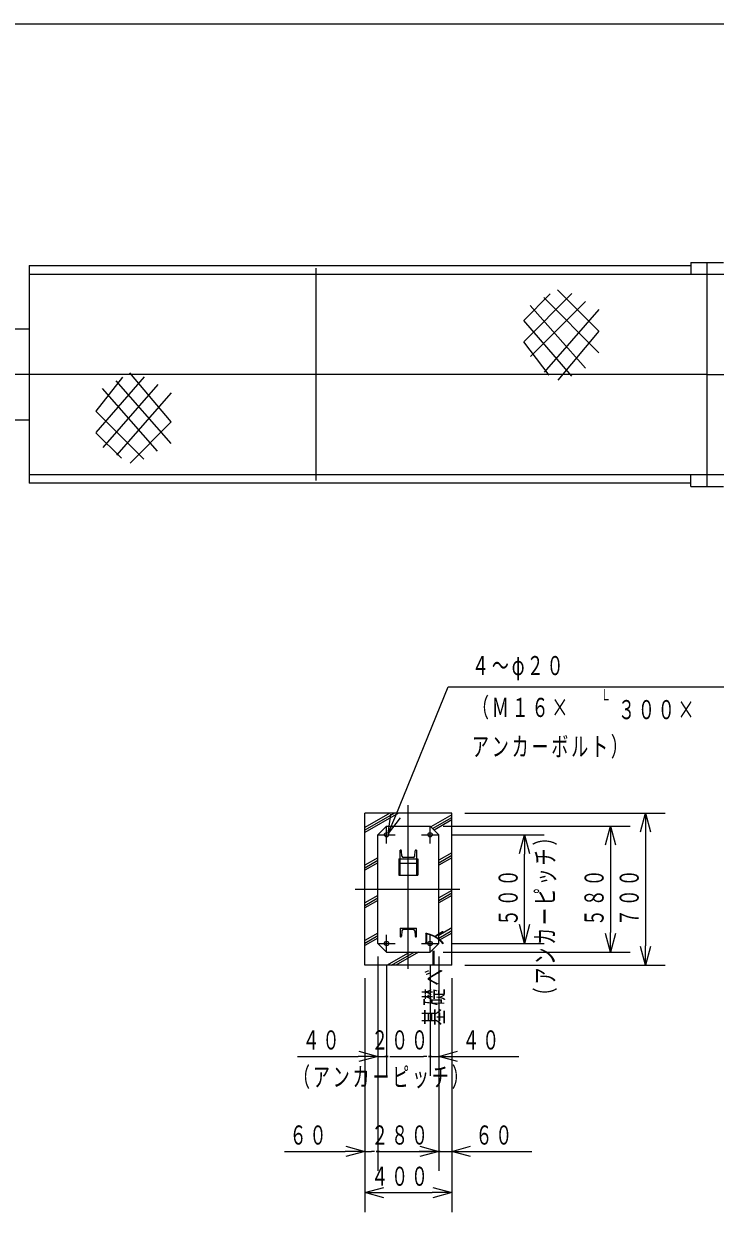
# Model space of a CAD drawing. Units: millimetres on the paper. Extents: x -277 to 279, y -194 to 192.
# Drawn here: x -156.9 to -50.8, y 10 to 192.1 of the extents above; entities that cross this region are included whole.
import ezdxf
from ezdxf.enums import TextEntityAlignment as Align

# ---------------------------------------------------------------- set-up
doc = ezdxf.new("R2010")
doc.units = ezdxf.units.MM
doc.layers.add('0-0_L-1-1', color=4, linetype='Continuous')
doc.layers.add('1-2_NTEXT', color=7, linetype='Continuous')
doc.styles.add('ＭＳ ゴシック', font='')
doc.styles.get('ＭＳ ゴシック').set_extended_font_data('MS Gothic')

msp = doc.modelspace()

# ---------------------------------------------------------------- linework, layer by layer
at = {"layer": '0-0_L-1-1'}
for p, q in [((-277.37, 192.11), (278.63, 192.11)), ((-156.06, 155.05), (-54.56, 155.05)), ((-54.56, 155.55), (-49.56, 155.55)), ((-54.56, 155.55), (-54.56, 153.72)), ((-52.06, 121.22), (-52.06, 155.55)), ((-156.06, 153.72), (11, 153.72)), ((-112.06, 154.64), (-112.06, 122.12)), ((-68.66, 145), (-75.02, 151.36)), ((-72.8, 150.76), (-80.2, 143.35)), ((-76.15, 150.71), (-80.2, 146.65)), ((-70.71, 149.55), (-79.16, 141.1)), ((-68.66, 141.7), (-77.11, 150.15)), ((-70.75, 139.33), (-79.2, 148.95)), ((-68.66, 148.3), (-77.07, 138.72)), ((-72.84, 138.12), (-80.2, 146.65)), ((-160.69, 145.35), (-156.06, 145.35)), ((-68.66, 145), (-74.97, 137.51)), ((-76.3, 138.28), (-80.2, 143.35)), ((-134.26, 131.1), (-140.62, 138.62)), ((-52.06, 138.38), (-242.12, 138.38)), ((-138.4, 138.02), (-145.81, 129.45)), ((-141.75, 137.97), (-145.81, 132.75)), ((-136.31, 136.81), (-144.76, 127.19)), ((-134.26, 127.8), (-142.71, 137.41)), ((-52.06, 138.38), (142.44, 138.38)), ((-136.35, 126.59), (-144.8, 136.21)), ((-134.26, 135.56), (-142.67, 125.98)), ((-160.69, 131.42), (-156.06, 131.42)), ((-138.44, 125.38), (-145.81, 132.74)), ((-141.9, 125.54), (-145.81, 129.44)), ((-134.26, 131.09), (-140.58, 124.77)), ((-156.06, 123.05), (11, 123.05)), ((-54.56, 121.22), (-54.56, 123.05)), ((-54.56, 121.72), (-156.06, 121.72)), ((-54.56, 121.22), (-49.56, 121.22)), ((-104.57, 47.83), (-104.57, 71.16)), ((-91.24, 71.16), (-104.57, 71.16)), ((-100.04, 71.16), (-104.57, 68.55)), ((-100.71, 71.16), (-104.57, 68.93)), ((-99.38, 71.16), (-104.57, 68.16)), ((-97.9, 47.26), (-97.9, 72.37)), ((-91.24, 47.83), (-91.24, 71.16)), ((-89.24, 71.16), (-58.51, 71.16)), ((-91.24, 70.86), (-94.43, 69.02)), ((-94.18, 68.77), (-91.24, 70.47)), ((-91.24, 70.09), (-93.94, 68.53)), ((-101.24, 69.16), (-102.57, 67.83)), ((-102.57, 51.16), (-102.57, 67.83)), ((-102.57, 67.83), (-99.9, 67.83)), ((-101.24, 69.16), (-94.57, 69.16)), ((-101.24, 66.49), (-101.24, 69.16)), ((-95.9, 67.83), (-93.24, 67.83)), ((-93.24, 67.83), (-94.57, 69.16)), ((-94.57, 66.49), (-94.57, 69.16)), ((-93.24, 51.16), (-93.24, 67.83)), ((-92.57, 69.16), (-63.9, 69.16)), ((-91.24, 67.83), (-77.08, 67.83)), ((-80.08, 67.83), (-80.08, 64.83)), ((-102.57, 64.31), (-104.57, 63.16)), ((-104.57, 62.77), (-102.57, 63.93)), ((-99.35, 64.16), (-96.45, 64.16)), ((-99.35, 64.16), (-99.35, 61.66)), ((-99.15, 61.66), (-99.15, 65.49)), ((-99.09, 65.49), (-99.15, 65.49)), ((-98.89, 64.57), (-98.96, 65.37)), ((-97.18, 64.33), (-98.63, 64.33)), ((-96.92, 64.57), (-96.85, 65.37)), ((-96.65, 65.49), (-96.71, 65.49)), ((-96.65, 65.49), (-96.65, 61.66)), ((-96.45, 64.16), (-96.45, 61.66)), ((-91.24, 65.08), (-93.24, 63.93)), ((-93.24, 63.54), (-91.24, 64.7)), ((-91.24, 64.31), (-93.24, 63.16)), ((-102.57, 63.54), (-104.57, 62.39)), ((-99.15, 63.49), (-96.65, 63.49)), ((-99.35, 61.66), (-96.45, 61.66)), ((-106.04, 59.49), (-90.01, 59.49)), ((-102.57, 58.54), (-104.57, 57.38)), ((-91.24, 59.31), (-93.24, 58.15)), ((-93.24, 57.77), (-91.24, 58.92)), ((-91.24, 58.54), (-93.24, 57.38)), ((-104.57, 57), (-102.57, 58.15)), ((-102.57, 57.77), (-104.57, 56.61)), ((-99.15, 53.49), (-99.15, 52.16)), ((-99.15, 53.49), (-96.65, 53.49)), ((-98.89, 53.08), (-98.96, 52.28)), ((-97.18, 53.33), (-98.63, 53.33)), ((-96.92, 53.08), (-96.85, 52.28)), ((-96.65, 52.16), (-96.65, 53.49)), ((-91.24, 53.54), (-93.24, 52.38)), ((-93.24, 52), (-91.24, 53.15)), ((-66.9, 49.83), (-66.9, 52.83)), ((-102.57, 52.77), (-104.57, 51.61)), ((-104.57, 51.23), (-102.57, 52.38)), ((-102.57, 52), (-104.57, 50.84)), ((-102.57, 51.16), (-101.24, 49.83)), ((-102.57, 51.16), (-99.9, 51.16)), ((-101.24, 49.83), (-101.24, 52.49)), ((-99.09, 52.16), (-99.15, 52.16)), ((-96.65, 52.16), (-96.71, 52.16)), ((-95.9, 51.16), (-93.24, 51.16)), ((-94.57, 49.83), (-94.57, 52.49)), ((-94.57, 49.83), (-93.24, 51.16)), ((-91.24, 52.77), (-93.24, 51.61)), ((-91.24, 51.16), (-77.08, 51.16)), ((-101.24, 49.83), (-94.57, 49.83)), ((-97.66, 49.83), (-101.13, 47.83)), ((-100.46, 47.83), (-96.99, 49.83)), ((-96.33, 49.83), (-99.79, 47.83)), ((-92.57, 49.83), (-63.9, 49.83)), ((-61.51, 47.83), (-61.51, 50.83)), ((-91.24, 47.83), (-104.57, 47.83)), ((-102.57, 49.16), (-102.57, 16.3)), ((-102.57, 49.16), (-102.57, 16.3)), ((-102.57, 49.16), (-102.57, 30.87)), ((-101.24, 47.83), (-101.24, 30.87)), ((-101.24, 47.83), (-101.24, 30.87)), ((-94.57, 47.83), (-94.57, 30.87)), ((-94.57, 47.83), (-94.57, 30.87)), ((-93.24, 49.16), (-93.24, 16.3)), ((-93.24, 49.16), (-93.24, 16.3)), ((-93.24, 49.16), (-93.24, 30.87)), ((-89.24, 47.83), (-58.51, 47.83)), ((-104.57, 45.83), (-104.57, 9.98)), ((-104.57, 45.83), (-104.57, 16.3)), ((-91.24, 45.83), (-91.24, 9.98)), ((-91.24, 45.83), (-91.24, 16.3)), ((-114.87, 33.87), (-105.57, 33.87)), ((-102.57, 33.87), (-105.57, 33.87)), ((-102.57, 33.87), (-101.24, 33.87)), ((-95.07, 33.87), (-95.57, 33.87)), ((-94.57, 33.87), (-93.24, 33.87)), ((-93.24, 33.87), (-90.24, 33.87)), ((-90.24, 33.87), (-80.94, 33.87)), ((-116.87, 19.3), (-107.57, 19.3)), ((-104.57, 19.3), (-107.57, 19.3)), ((-104.57, 19.3), (-103.57, 19.3)), ((-103.07, 19.3), (-103.57, 19.3)), ((-102.57, 19.3), (-94.24, 19.3)), ((-96.54, 19.3), (-96.24, 19.3)), ((-93.24, 19.3), (-96.24, 19.3)), ((-93.74, 19.3), (-94.24, 19.3)), ((-93.24, 19.3), (-91.24, 19.3)), ((-91.24, 19.3), (-88.24, 19.3)), ((-88.24, 19.3), (-78.94, 19.3)), ((-91.24, 12.98), (-94.24, 12.98))]:
    msp.add_line(p, q, dxfattribs=at)
for points in [[(-156.06, 155.05), (-156.06, 138.38), (-156.06, 121.72)], [(-100.97, 68.03), (-99.83, 70.8), (-91.77, 90.49), (-35.91, 90.49)], [(-62.29, 68.26), (-61.51, 71.16), (-60.74, 68.26)], [(-61.51, 71.16), (-61.51, 68.16), (-61.51, 50.83)], [(-99.15, 70.42), (-100.97, 68.03), (-100.59, 71)], [(-80.85, 64.93), (-80.08, 67.83), (-79.3, 64.93)], [(-67.68, 66.26), (-66.9, 69.16), (-66.13, 66.26)], [(-66.9, 69.16), (-66.9, 66.16), (-66.9, 52.83)], [(-80.08, 51.16), (-80.08, 54.16), (-80.08, 64.83)], [(-79.3, 54.06), (-80.08, 51.16), (-80.85, 54.06)], [(-66.13, 52.72), (-66.9, 49.83), (-67.68, 52.72)], [(-60.74, 50.72), (-61.51, 47.83), (-62.29, 50.72)], [(-105.47, 34.65), (-102.57, 33.87), (-105.47, 33.1)], [(-90.34, 33.1), (-93.24, 33.87), (-90.34, 34.65)], [(-100.99, 33.87), (-101.49, 33.87), (-100.99, 33.87)], [(-100.74, 33.87), (-100.24, 33.87), (-95.57, 33.87)], [(-94.82, 33.87), (-94.32, 33.87), (-94.82, 33.87)], [(-107.47, 20.08), (-104.57, 19.3), (-107.47, 18.52)], [(-96.14, 20.08), (-93.24, 19.3), (-96.14, 18.52)], [(-88.34, 18.52), (-91.24, 19.3), (-88.34, 20.08)], [(-102.82, 19.3), (-102.32, 19.3), (-102.82, 19.3)], [(-93.49, 19.3), (-92.99, 19.3), (-93.49, 19.3)], [(-101.67, 12.21), (-104.57, 12.98), (-101.67, 13.76)], [(-104.57, 12.98), (-101.57, 12.98), (-94.24, 12.98)], [(-94.14, 13.76), (-91.24, 12.98), (-94.14, 12.21)]]:
    msp.add_lwpolyline(points, dxfattribs=at)
for centre in [(-101.24, 67.83), (-94.57, 67.83), (-101.24, 51.16), (-94.57, 51.16)]:
    msp.add_circle(centre, 0.33, dxfattribs=at)
for centre, radius, start, end in [((-99.09, 65.36), 0.13, 5, 90), ((-98.63, 64.59), 0.27, 185, 270), ((-97.18, 64.59), 0.27, 270, 355), ((-96.71, 65.36), 0.13, 90, 175), ((-98.63, 53.06), 0.27, 90, 175), ((-97.18, 53.06), 0.27, 5, 90), ((-99.09, 52.29), 0.13, 270, 355), ((-96.71, 52.29), 0.13, 185, 270)]:
    msp.add_arc(centre, radius, start, end, dxfattribs=at)

# ---------------------------------------------------------------- texts
at = {"layer": '1-2_NTEXT', "style": 'ＭＳ ゴシック', "width": 0.65}
msp.add_text('Ｌ', height=1.76, dxfattribs=at).set_placement((-68.38, 87.89), align=Align.BOTTOM_LEFT)
at = {"layer": '1-2_NTEXT', "char_height": 2.933, "attachment_point": 7, "style": 'ＭＳ ゴシック'}
for s, insert in [('\\T1.17;\\W0.65;４～φ２０', (-88.13, 91.49)), ('\\T1.17;\\W0.65;（Ｍ１６×', (-88.13, 85.49)), ('\\T1.17;\\W0.65;３００×', (-65.73, 85.49)), ('\\T1.17;\\W0.65;アンカーボルト）', (-88.13, 79.49)), ('\\T1.17;\\W0.65;４０', (-114.1, 34.87)), ('\\T1.17;\\W0.65;２００', (-103.57, 34.87)), ('\\T1.17;\\W0.65;４０', (-89.6, 34.87)), ('\\T1.17;\\W0.65;（アンカーピッチ）', (-115.57, 28.87)), ('\\T1.17;\\W0.65;６０', (-116.1, 20.3)), ('\\T1.17;\\W0.65;２８０', (-103.57, 20.3)), ('\\T1.17;\\W0.65;６０', (-87.6, 20.3)), ('\\T1.17;\\W0.65;４００', (-103.57, 13.98))]:
    msp.add_mtext(s, dxfattribs=dict(at, insert=insert))
at = {"layer": '1-2_NTEXT', "char_height": 2.933, "attachment_point": 7, "rotation": 90, "style": 'ＭＳ ゴシック'}
for s, insert in [('\\T1.17;\\W0.65;（アンカーピッチ）', (-75.08, 41.83)), ('\\T1.17;\\W0.65;５００', (-81.08, 53.83)), ('\\T1.17;\\W0.65;５８０', (-67.9, 53.83)), ('\\T1.17;\\W0.65;７００', (-62.51, 53.83)), ('\\T1.17;\\W0.65;基礎ベース', (-92.18, 38.6))]:
    msp.add_mtext(s, dxfattribs=dict(at, insert=insert))

doc.saveas('drawing.dxf')
